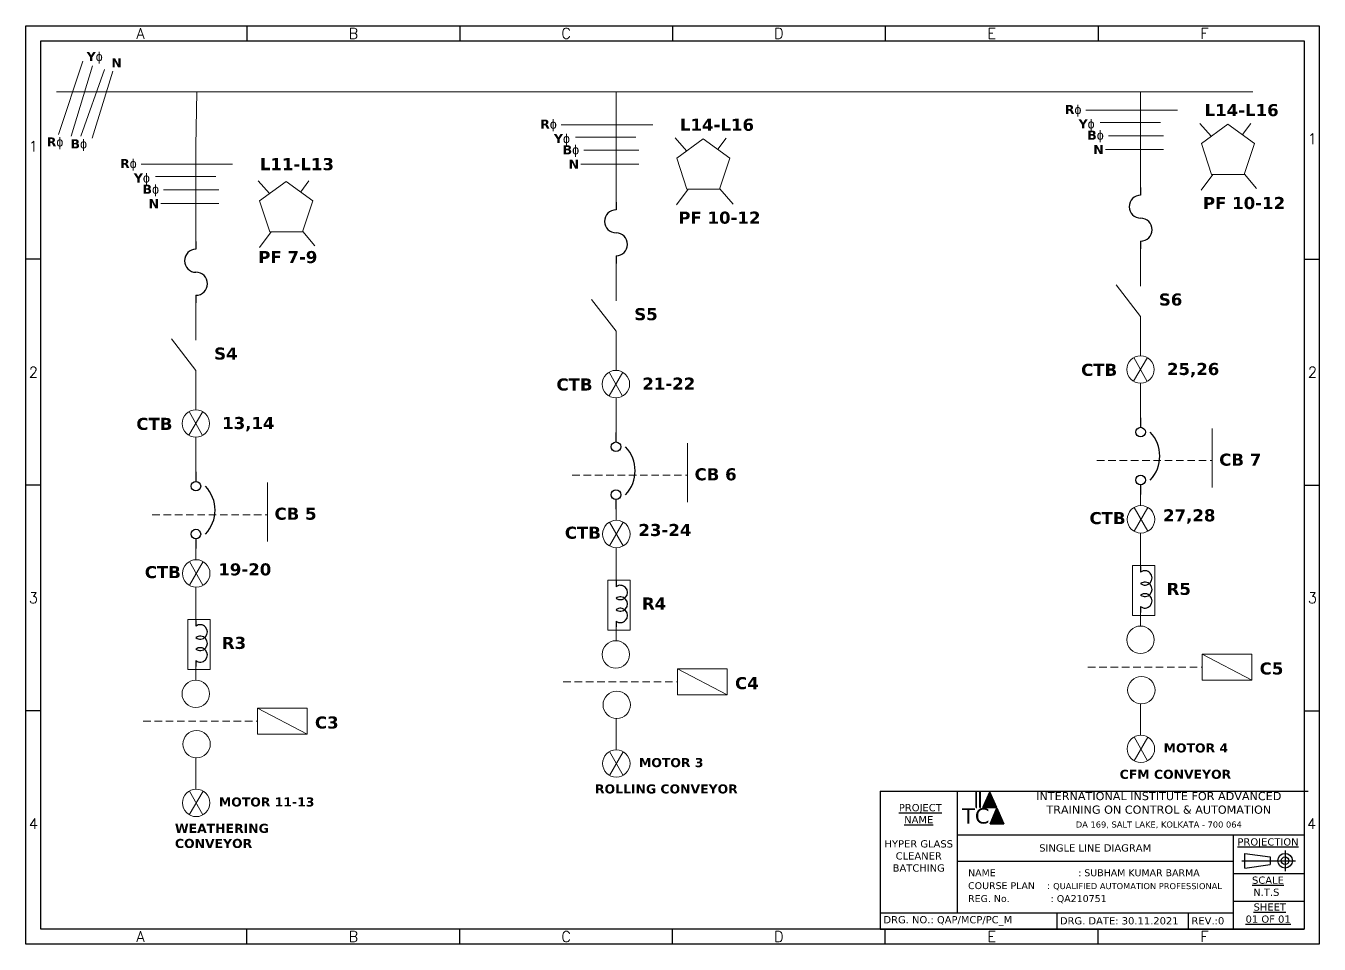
# Model space of a CAD drawing. Header units: millimetres. Extents: x 0 to 63260, y -9015 to 3579.
# Drawn here: x 21639 to 25926, y -3958 to -915 of the extents above; entities that cross this region are included whole.
import ezdxf
from ezdxf.enums import TextEntityAlignment as Align

# ---------------------------------------------------------------- set-up
doc = ezdxf.new("R2010")
doc.units = ezdxf.units.MM
doc.header["$LTSCALE"] = 10
doc.linetypes.add('DASHED', pattern=[0.75, 0.5, -0.25])
doc.styles.add('style2', font='verdana.ttf')

# ---------------------------------------------------------------- blocks, each defined once
blk = doc.blocks.new('Fuse')
at = {"color": 7}
for p, q in [((0, 0), (0.05, 0)), ((0.35, 0), (0.4, 0))]:
    blk.add_line(p, q, dxfattribs=at)
for centre, start, end in [((0.125, 0), 180, 0), ((0.275, 0), 0, 180)]:
    blk.add_arc(centre, 0.075, start, end, dxfattribs=at)
blk = doc.blocks.new('Circuit Breaker')
at = {"color": 7}
for p, q in [((0, 0), (0.049999, 0)), ((0.349999, 0), (0.399999, 0))]:
    blk.add_line(p, q, dxfattribs=at)
for centre in [(0.074999, 0), (0.324999, 0)]:
    blk.add_circle(centre, 0.025, dxfattribs=at)
blk.add_arc((0.199999, -0.081249), 0.18125, 46.39717, 133.6028, dxfattribs=at)
blk = doc.blocks.new('Inductor')
at = {"color": 7}
for p, q in [((0, 0), (0.05, 0)), ((0.35, 0), (0.4, 0))]:
    blk.add_line(p, q, dxfattribs=at)
for centre in [(0.1, 0.0375), (0.2, 0.0375), (0.3, 0.0375)]:
    blk.add_arc(centre, 0.0625, 323.1301, 216.8699, dxfattribs=at)

msp = doc.modelspace()

# ---------------------------------------------------------------- hatches: boundary and pattern name
h = msp.add_hatch(color=140)
h.paths.add_polyline_path([(24791.7, -3453.8), (24788.7, -3453.8), (24788.7, -3506.1), (24791.7, -3506.1)])
h.paths.add_polyline_path([(24803.9, -3453.8), (24800.9, -3453.8), (24800.9, -3506.1), (24803.9, -3506.1)])
for color, points in [(2, [(24834.5, -3453.8), (24811.5, -3506.1), (24857.5, -3506.1)]), (1, [(24858, -3507.1), (24834.9, -3559.4), (24881, -3559.4)])]:
    msp.add_hatch(color=color).paths.add_polyline_path(points)

# ---------------------------------------------------------------- linework, layer by layer
at = {"color": 6}
for p, q in [((22371.7, -915.5), (22371.7, -965.5)), ((23077, -915.5), (23077, -965.5)), ((23782.4, -915.5), (23782.4, -965.5)), ((24487.7, -915.5), (24487.7, -965.5)), ((25193.1, -915.5), (25193.1, -965.5)), ((21688.8, -1688.7), (21638.8, -1688.7)), ((25875.9, -1688.7), (25925.7, -1688.7)), ((21688.8, -2437), (21638.8, -2437)), ((25875.9, -2437), (25925.9, -2437)), ((21688.8, -3185.2), (21638.8, -3185.2)), ((25875.9, -3185.2), (25925.9, -3185.2)), ((22371.7, -3958.5), (22371.7, -3908.5)), ((23077, -3958.5), (23077, -3908.5)), ((23782.4, -3958.5), (23782.4, -3908.5)), ((24487.7, -3958.5), (24487.7, -3908.5)), ((25193.1, -3958.5), (25193.1, -3908.5))]:
    msp.add_line(p, q, dxfattribs=at)
at = {"lineweight": 9, "ltscale": 5}
for p, q in [((21827.5, -1032.1), (21746.6, -1275.9)), ((21859.7, -1047.7), (21788.7, -1281.5)), ((21899.6, -1059.8), (21820.9, -1281.5)), ((21927.3, -1065.4), (21858.6, -1288.1)), ((21899.6, -1059.8), (21899.6, -1059.8)), ((21832.8, -1134.6), (21740.5, -1134.6)), ((21832.8, -1134.6), (25706.6, -1134.6)), ((22205.4, -1134.6), (22202.6, -1313.7)), ((23233.7, -1134.6), (23233.7, -1134.6)), ((23421.7, -1134.6), (23421.7, -1134.6)), ((23595.2, -1499.8), (23595.2, -1134.6)), ((25334.3, -1134.6), (25334.3, -1476.7)), ((25152.4, -1194.9), (25456, -1194.9)), ((25200.4, -1235.2), (25400.2, -1235.2)), ((25530.8, -1238.5), (25568.1, -1281.1)), ((25699, -1239.2), (25671.7, -1275.9)), ((21746.6, -1275.9), (21750, -1265.6)), ((21788.7, -1281.5), (21788.7, -1281.5)), ((23413.3, -1243.5), (23716.8, -1243.5)), ((23461.3, -1283.8), (23661.1, -1283.8)), ((25227.3, -1279.4), (25409.8, -1279.4)), ((21858.6, -1288.1), (21858.6, -1288.1)), ((22202.6, -1313.7), (22202.6, -1655.8)), ((23488.2, -1327.9), (23670.7, -1327.9)), ((23791.6, -1287), (23828.9, -1329.7)), ((23959.8, -1287.7), (23932.5, -1324.5)), ((25217.7, -1325.4), (25409.8, -1325.4)), ((22020.7, -1374), (22324.2, -1374)), ((22068.7, -1414.3), (22268.5, -1414.3)), ((23478.6, -1374), (23670.7, -1374)), ((25573.2, -1408.2), (25534.6, -1460.1)), ((25678.1, -1407.3), (25718.8, -1453.9)), ((22409.1, -1428.6), (22446.4, -1471.3)), ((22577.3, -1429.3), (22550, -1466)), ((23834, -1456.8), (23795.4, -1508.7)), ((23939, -1455.8), (23983.2, -1506.5)), ((22095.6, -1458.5), (22278.1, -1458.5)), ((22086, -1504.5), (22278.1, -1504.5)), ((23983.2, -1506.5), (23983.2, -1506.5)), ((25334.3, -1552.9), (25334.3, -1552.9)), ((22451.5, -1598.4), (22412.9, -1650.2)), ((22556.5, -1597.4), (22597.1, -1644)), ((23595.2, -1601.4), (23595.2, -1601.4)), ((25334.3, -1654.5), (25334.3, -1778.1)), ((23595.2, -1703), (23595.2, -1826.6)), ((22202.6, -1732), (22202.6, -1732)), ((25334.3, -1878.3), (25253.3, -1773.6)), ((25334.3, -1778.1), (25334.3, -1778.1)), ((22202.6, -1833.6), (22202.6, -1957.2)), ((23595.2, -1926.8), (23514.1, -1822.1)), ((23595.2, -1826.6), (23595.2, -1826.6)), ((25334.3, -1878.3), (25334.3, -2008.6)), ((23595.2, -1926.8), (23595.2, -2057.2)), ((22202.6, -2057.3), (22121.6, -1952.7)), ((22202.6, -1957.2), (22202.6, -1957.2)), ((25356.8, -2014.8), (25311.1, -2093.2)), ((25311.7, -2014.5), (25356.2, -2093.5)), ((22202.6, -2057.3), (22202.6, -2187.7)), ((25334.3, -2053.4), (25334.3, -2054.7)), ((23617.7, -2063.4), (23571.9, -2141.7)), ((23572.6, -2063), (23617.1, -2142.1)), ((25334.3, -2099.3), (25334.3, -2245.9)), ((23595.2, -2101.9), (23595.2, -2103.2)), ((23595.2, -2147.9), (23595.2, -2294.4)), ((22225.1, -2193.9), (22179.4, -2272.3)), ((22180, -2193.6), (22224.5, -2272.6)), ((22202.6, -2232.5), (22202.6, -2233.8)), ((25571.3, -2249.5), (25571.3, -2445.4)), ((22202.6, -2278.4), (22202.6, -2425)), ((23832.1, -2298), (23832.1, -2493.9)), ((22439.5, -2428.6), (22439.5, -2624.5)), ((25334.3, -2436.4), (25334.3, -2505.5)), ((23595.2, -2484.9), (23595.2, -2554)), ((25358.3, -2511.7), (25312.5, -2590)), ((25313.1, -2511.3), (25357.6, -2590.3)), ((23619.1, -2560.2), (23573.4, -2638.5)), ((23574, -2559.9), (23618.5, -2638.9)), ((25334.3, -2548.9), (25334.3, -2552.6)), ((23595.2, -2597.5), (23595.2, -2601.2)), ((25334.3, -2596.2), (25334.3, -2725.6)), ((22202.6, -2615.5), (22202.6, -2684.6)), ((23595.2, -2644.7), (23595.2, -2774.1)), ((22226.5, -2690.8), (22180.8, -2769.1)), ((22181.4, -2690.4), (22225.9, -2769.4)), ((22202.6, -2728), (22202.6, -2731.7)), ((22202.6, -2775.3), (22202.6, -2904.7)), ((25334.3, -2763.7), (25334.3, -2763.8)), ((23595.2, -2812.2), (23595.2, -2812.4)), ((25334.3, -2801.8), (25334.3, -2801.9)), ((23595.2, -2850.3), (23595.2, -2850.5)), ((25334.3, -2840), (25334.3, -2904.4)), ((23595.2, -2888.6), (23595.2, -2952.9)), ((22202.6, -2942.8), (22202.6, -2942.9)), ((22202.6, -2980.9), (22202.6, -2981)), ((25538.3, -2997.7), (25702.6, -3083.7)), ((22202.6, -3019.1), (22202.6, -3083.5)), ((23799.1, -3046.3), (23963.4, -3132.2)), ((25334.3, -3162.2), (25334.3, -3166.7)), ((25334.3, -3166.7), (25334.3, -3266.1)), ((22406.6, -3176.8), (22570.8, -3262.8)), ((23595.2, -3210.7), (23595.2, -3215.3)), ((23595.2, -3215.3), (23595.2, -3314.7)), ((25358.1, -3272.3), (25312.3, -3350.6)), ((25313, -3272), (25357.5, -3351)), ((22202.6, -3341.3), (22202.6, -3345.8)), ((23618.9, -3320.9), (23573.2, -3399.2)), ((23573.8, -3320.5), (23618.3, -3399.5)), ((22202.6, -3345.8), (22202.6, -3445.2)), ((22226.4, -3451.4), (22180.6, -3529.7)), ((22181.2, -3451.1), (22225.7, -3530.1))]:
    msp.add_line(p, q, dxfattribs=at)
at = {"linetype": 'DASHED', "lineweight": 9, "ltscale": 5}
for p, q in [((25189.2, -2356.3), (25569.3, -2356.3)), ((23450, -2404.9), (23830.2, -2404.9)), ((22057.5, -2535.4), (22437.6, -2535.4)), ((25159.4, -3041), (25538.3, -3041)), ((23420.2, -3089.6), (23799.1, -3089.6)), ((22027.6, -3220.1), (22406.6, -3220.1))]:
    msp.add_line(p, q, dxfattribs=at)
at = {"color": 84}
for p, q in [((25875.9, -3427.6), (25875.9, -3908.5)), ((24471.2, -3451.5), (24471.2, -3908.5)), ((24471.2, -3451.5), (25889.3, -3451.5)), ((24726.1, -3451.5), (24726.1, -3854.3)), ((24726.1, -3596), (25875.9, -3596)), ((25640.9, -3596), (25640.9, -3908.5)), ((24726.1, -3683.8), (25640.9, -3683.8)), ((25640.9, -3724.5), (25875.9, -3724.5)), ((24471.2, -3854.3), (25640.9, -3854.3)), ((25056.1, -3854.3), (25056.1, -3908.5)), ((25492.3, -3854.3), (25492.3, -3908.5)), ((25640.9, -3816.5), (25875.9, -3816.5)), ((24471.2, -3908.5), (25875.9, -3908.5))]:
    msp.add_line(p, q, dxfattribs=at)
at = {"color": 140}
for p, q in [((24791.7, -3453.8), (24788.7, -3453.8)), ((24788.7, -3506.1), (24788.7, -3453.8)), ((24803.9, -3453.8), (24800.9, -3453.8)), ((24800.9, -3506.1), (24800.9, -3453.8)), ((24803.9, -3506.1), (24803.9, -3453.8))]:
    msp.add_line(p, q, dxfattribs=at)
at = {"color": 2}
for p, q in [((24811.5, -3506.1), (24834.5, -3453.8)), ((24857.5, -3506.1), (24834.5, -3453.8)), ((24811.5, -3506.1), (24857.5, -3506.1))]:
    msp.add_line(p, q, dxfattribs=at)
at = {"color": 4}
for p, q in [((24788.7, -3506.1), (24791.7, -3506.1)), ((24800.9, -3506.1), (24803.9, -3506.1))]:
    msp.add_line(p, q, dxfattribs=at)
at = {"color": 1}
for p, q in [((24834.9, -3559.4), (24858, -3507.1)), ((24858, -3507.1), (24881, -3559.4)), ((24834.9, -3559.4), (24881, -3559.4))]:
    msp.add_line(p, q, dxfattribs=at)
at = {"color": 160}
for p, q in [((25669.4, -3682), (25847.4, -3682)), ((25679.4, -3657.7), (25763.7, -3669.5)), ((25813.1, -3647.7), (25813.1, -3716.3)), ((25679.4, -3706.3), (25763.7, -3694.5))]:
    msp.add_line(p, q, dxfattribs=at)
at = {"color": 240}
for points in [[(21638.8, -915.5), (25925.9, -915.5), (25925.9, -3958.5), (21638.8, -3958.5)], [(21688.8, -965.5), (25875.9, -965.5), (25875.9, -3908.5), (21688.8, -3908.5)]]:
    msp.add_lwpolyline(points, close=True, dxfattribs=at)
at = {"lineweight": 9, "ltscale": 5}
for points in [[(25623.4, -1240.9), (25535.5, -1304.8), (25569.1, -1408.2), (25677.8, -1408.2), (25711.4, -1304.8)], [(23884.3, -1289.4), (23796.3, -1353.4), (23829.9, -1456.8), (23938.7, -1456.8), (23972.3, -1353.4)], [(22501.8, -1431), (22413.8, -1494.9), (22447.4, -1598.4), (22556.1, -1598.4), (22589.7, -1494.9)], [(25307.6, -2703.5), (25381.7, -2703.5), (25381.7, -2869.3), (25307.6, -2869.3)], [(23568.4, -2752.1), (23642.5, -2752.1), (23642.5, -2917.8), (23568.4, -2917.8)], [(22175.9, -2882.6), (22250, -2882.6), (22250, -3048.4), (22175.9, -3048.4)], [(25538.3, -2997.7), (25702.6, -2997.7), (25702.6, -3083.7), (25538.3, -3083.7)], [(23799.1, -3046.3), (23963.4, -3046.3), (23963.4, -3132.2), (23799.1, -3132.2)], [(22406.6, -3176.8), (22570.8, -3176.8), (22570.8, -3262.8), (22406.6, -3262.8)]]:
    msp.add_lwpolyline(points, close=True, dxfattribs=at)
at = {"color": 160}
for points in [[(25679.4, -3706.3), (25679.4, -3657.7)], [(25763.7, -3669.5), (25763.7, -3694.5)]]:
    msp.add_lwpolyline(points, dxfattribs=at)
at = {"lineweight": 9, "ltscale": 5}
for centre in [(25334, -2054), (23594.8, -2102.5), (22202.2, -2233.1), (25335.4, -2550.8), (23596.2, -2599.4), (22203.7, -2729.9), (25333.7, -2949.7), (23594.5, -2998.3), (22201.9, -3128.8), (25336.6, -3116.9), (23597.4, -3165.4), (22204.9, -3296), (25335.2, -3311.5), (23596.1, -3360), (22203.5, -3490.6)]:
    msp.add_circle(centre, 45.4, dxfattribs=at)
at = {"color": 160}
for radius in [24.3, 12.5]:
    msp.add_circle((25813.1, -3682), radius, dxfattribs=at)

# ---------------------------------------------------------------- block references
at = {"lineweight": 9, "ltscale": 5, "rotation": 270}
for name, p, xscale, yscale, zscale in [('Fuse', (25334.3, -1451.3), 508, 508, 508), ('Fuse', (23595.2, -1499.8), 508, 508, 508), ('Fuse', (22202.6, -1630.4), 508, 508, 508), ('Circuit Breaker', (25334.1, -2214.1), 635, 635, 635), ('Circuit Breaker', (23595, -2262.7), 635, 635, 635), ('Circuit Breaker', (22202.4, -2393.2), 635, 635, 635), ('Inductor', (25334.2, -2706.6), 381, 381, 381), ('Inductor', (23595.1, -2755.1), 381, 381, 381), ('Inductor', (22202.5, -2885.7), 381, 381, 381)]:
    msp.add_blockref(name, p, dxfattribs=dict(at, xscale=xscale, yscale=yscale, zscale=zscale))

# ---------------------------------------------------------------- texts
at = {"color": 140, "style": 'style2'}
msp.add_text('TC', height=50.87, dxfattribs=at).set_placement((24787.6, -3558.9), align=Align.CENTER)
at = {"color": 2, "char_height": 35, "attachment_point": 5, "style": 'style2'}
for s, insert, width in [('{\\Fromans|c0;A}', (22019, -940.5), 705.35), ('{\\Fromans|c0;B}', (22724.3, -940.5), 705.35), ('{\\Fromans|c0;C}', (23429.7, -940.5), 705.35), ('{\\Fromans|c0;D}', (24135, -940.5), 705.35), ('{\\Fromans|c0;E}', (24840.4, -940.5), 705.35), ('\\pxqc;{\\Fromans|c0;F}', (25545.7, -940.5), 705.35), ('{\\Fromans|c0;1}', (25903.8, -1289.6), 50), ('{\\Fromans|c0;1}', (21663.8, -1314.6), 50), ('{\\Fromans|c0;2}', (21663.8, -2062.9), 50), ('{\\Fromans|c0;2}', (25903.8, -2062.9), 50), ('{\\Fromans|c0;3}', (21663.8, -2811.1), 50), ('{\\Fromans|c0;3}', (25903.8, -2811.1), 50), ('{\\Fromans|c0;4}', (21663.8, -3559.4), 50), ('{\\Fromans|c0;4}', (25900.9, -3559.4), 50), ('{\\Fromans|c0;A}', (22019, -3933.5), 705.35), ('{\\Fromans|c0;B}', (22724.3, -3933.5), 705.35), ('{\\Fromans|c0;C}', (23429.7, -3933.5), 705.35), ('{\\Fromans|c0;D}', (24135, -3933.5), 705.35), ('{\\Fromans|c0;E}', (24840.4, -3933.5), 705.35), ('\\pxqc;{\\Fromans|c0;F}', (25545.7, -3933.5), 705.35)]:
    msp.add_mtext(s, dxfattribs=dict(at, insert=insert, width=width))
at = {"lineweight": 9, "ltscale": 5, "attachment_point": 1}
for s, width, heights, insert, char_height in [('{\\fVerdana|b1|i0|c0|p34;Y\\fISOCPEUR|b1|i0|c0|p34;ɸ}', 64.532, [0], (21840.5, -1002.2), 30), ('{\\fVerdana|b1|i0|c0|p34;N}', 64.532, [0], (21922.4, -1023), 30), ('{\\fVerdana|b1|i0|c0|p34;R\\fISOCPEUR|b1|i0|c0|p34;ɸ}', 64.532, [0], (25083, -1177.7), 30), ('{\\fVerdana|b1|i0|c0|p34;L14-L16}', 334.848, [0], (25546.3, -1174.6), 40), ('{\\fVerdana|b1|i0|c0|p34;R\\fISOCPEUR|b1|i0|c0|p34;ɸ}', 64.532, [0], (23343.9, -1226.2), 30), ('{\\fVerdana|b1|i0|c0|p34;L14-L16}', 334.848, [0], (23807.1, -1223.1), 40), ('{\\fVerdana|b1|i0|c0|p34;Y\\fISOCPEUR|b1|i0|c0|p34;ɸ}', 64.532, [0], (25128.6, -1225.5), 30), ('{\\fVerdana|b1|i0|c0|p34;R\\fISOCPEUR|b1|i0|c0|p34;ɸ}', 64.532, [0], (21708.1, -1285.1), 30), ('{\\fVerdana|b1|i0|c0|p34;Y\\fISOCPEUR|b1|i0|c0|p34;ɸ}', 64.532, [0], (23389.4, -1274.1), 30), ('{\\fVerdana|b1|i0|c0|p34;B\\fISOCPEUR|b1|i0|c0|p34;ɸ}', 64.532, [0], (25157.4, -1262.7), 30), ('{\\fVerdana|b1|i0|c0|p34;B\\fISOCPEUR|b1|i0|c0|p34;ɸ}', 64.532, [0], (21787, -1291.5), 30), ('{\\fVerdana|b1|i0|c0|p34;B\\fISOCPEUR|b1|i0|c0|p34;ɸ}', 64.532, [0], (23418.3, -1311.2), 30), ('{\\fVerdana|b1|i0|c0|p34;N}', 64.532, [0], (25177.4, -1310.6), 30), ('{\\fVerdana|b1|i0|c0|p34;R\\fISOCPEUR|b1|i0|c0|p34;ɸ}', 64.532, [0], (21951.3, -1356.8), 30), ('{\\fVerdana|b1|i0|c0|p34;L11-L13}', 334.848, [0], (22414.6, -1353.7), 40), ('{\\fVerdana|b1|i0|c0|p34;N}', 64.532, [0], (23438.2, -1359.1), 30), ('{\\fVerdana|b1|i0|c0|p34;Y\\fISOCPEUR|b1|i0|c0|p34;ɸ}', 64.532, [0], (21996.9, -1404.6), 30), ('{\\fVerdana|b1|i0|c0|p34;B\\fISOCPEUR|b1|i0|c0|p34;ɸ}', 64.532, [0], (22025.7, -1441.8), 30), ('{\\fVerdana|b1|i0|c0|p34;N}', 64.532, [0], (22045.7, -1489.7), 30), ('{\\fVerdana|b1|i0|c0|p34;PF 10-12}', 334.848, [0], (25540.8, -1482.5), 40), ('{\\fVerdana|b1|i0|c0|p34;PF 10-12}', 334.848, [0], (23801.7, -1531), 40), ('{\\fVerdana|b1|i0|c0|p34;PF 7-9}', 334.848, [32.2], (22409.1, -1661.6), 40), ('{\\fVerdana|b1|i0|c0|p34;S6}', 125.856, [0], (25394.7, -1802.3), 40), ('{\\fVerdana|b1|i0|c0|p34;S5}', 125.856, [4.04], (23655.6, -1850.9), 40), ('{\\fVerdana|b1|i0|c0|p34;S4}', 125.856, [0], (22263, -1981.4), 40), ('{\\fVerdana|b1|i0|c0|p34;CTB}', 22.558, [0], (25136.9, -2035.3), 40), ('{\\fVerdana|b1|i0|c0|p34;25,26}', 176.818, [0], (25421.3, -2032.5), 40), ('{\\fVerdana|b1|i0|c0|p34;CTB}', 22.558, [0], (23397.7, -2083.9), 40), ('{\\fVerdana|b1|i0|c0|p34;21-22}', 176.818, [0], (23682.2, -2081.1), 40), ('{\\fVerdana|b1|i0|c0|p34;CTB}', 22.558, [0], (22005.1, -2214.4), 40), ('{\\fVerdana|b1|i0|c0|p34;13,14}', 176.818, [0], (22289.6, -2211.6), 40), ('{\\fVerdana|b1|i0|c0|p34;CB 7}', 216.88, [0], (25594.8, -2333), 40), ('{\\fVerdana|b1|i0|c0|p34;CB 6}', 216.88, [0], (23855.6, -2381.5), 40), ('{\\fVerdana|b1|i0|c0|p34;CB 5}', 216.88, [0], (22463.1, -2512.1), 40), ('{\\fVerdana|b1|i0|c0|p34;CTB}', 22.558, [0], (25164.6, -2526.6), 40), ('{\\fVerdana|b1|i0|c0|p34;27,28}', 176.818, [0], (25408.6, -2517.5), 40), ('{\\fVerdana|b1|i0|c0|p34;23-24}', 176.818, [0], (23669.4, -2566.1), 40), ('{\\fVerdana|b1|i0|c0|p34;CTB}', 22.558, [0], (23425.4, -2575.1), 40), ('{\\fVerdana|b1|i0|c0|p34;19-20}', 176.818, [0], (22276.8, -2696.6), 40), ('{\\fVerdana|b1|i0|c0|p34;CTB}', 22.558, [0], (22032.9, -2705.7), 40), ('{\\fVerdana|b1|i0|c0|p34;R5}', 22.558, [0], (25420.3, -2761.2), 40), ('{\\fVerdana|b1|i0|c0|p34;R4}', 22.558, [0], (23681.1, -2809.7), 40), ('{\\fVerdana|b1|i0|c0|p34;R3}', 22.558, [0], (22288.5, -2940.3), 40), ('{\\fVerdana|b1|i0|c0|p34;C5}', 22.558, [0], (25728.8, -3025), 40), ('{\\fVerdana|b1|i0|c0|p34;C4}', 22.558, [0], (23989.7, -3073.6), 40), ('{\\fVerdana|b1|i0|c0|p34;C3}', 22.558, [0], (22597.1, -3204.1), 40), ('{\\fVerdana|b1|i0|c0|p34;MOTOR 4}', 508.496, [0], (25410.4, -3293.3), 30), ('{\\fVerdana|b1|i0|c0|p34;MOTOR 3}', 508.496, [0], (23671.2, -3341.9), 30), ('{\\fVerdana|b1|i0|c0|p34;CFM CONVEYOR}', 508.496, [0], (25264.7, -3380.7), 30), ('{\\fVerdana|b1|i0|c0|p34;ROLLING CONVEYOR}', 508.496, [0], (23525.5, -3429.2), 30), ('{\\fVerdana|b1|i0|c0|p34;MOTOR 11-13}', 508.496, [0], (22278.7, -3472.4), 30), ('{\\fVerdana|b1|i0|c0|p34;WEATHERING CONVEYOR}', 508.496, [0], (22133, -3559.8), 30)]:
    msp.add_mtext_dynamic_manual_height_columns(s, width=width, gutter_width=12.5, heights=heights, dxfattribs=dict(at, insert=insert, char_height=char_height))
at = {"color": 140, "width": 963.119, "attachment_point": 2, "style": 'style2'}
for s, insert, char_height in [('INTERNATIONAL INSTITUTE FOR ADVANCED\\PTRAINING ON CONTROL & AUTOMATION', (25394.4, -3454.3), 27), ('DA 169, SALT LAKE, KOLKATA - 700 064', (25394.4, -3552.1), 20)]:
    msp.add_mtext(s, dxfattribs=dict(at, insert=insert, char_height=char_height))
at = {"color": 211, "char_height": 24, "style": 'style2'}
for s, insert, width, attachment_point in [('\\pxqc;\\P {\\LPROJECT\\PNAME} \\P\\PHYPER GLASS CLEANER BATCHING', (24471.2, -3586.4), 254.85, 4), ('\\pxqc;SINGLE LINE DIAGRAM', (25183.5, -3639.9), 914.86, 5), ('\\pxqc;{\\LPROJECTION} ', (25756.5, -3623.1), 235, 5), (' {\\LSCALE} \\PN.T.S\\P ', (25751, -3786.8), 235, 5), (' {\\LSHEET\\P01 OF 01\\P} ', (25756.9, -3875.8), 235, 5), (' DRG. NO.: QAP/MCP/PC_M', (24471.2, -3881.4), 579.277, 4), (' DRG. DATE: 30.11.2021', (25056.1, -3881.4), 457.43, 4), (' REV.:0 ', (25492.3, -3881.4), 457.43, 4)]:
    msp.add_mtext(s, dxfattribs=dict(at, insert=insert, width=width, attachment_point=attachment_point))
at = {"color": 211, "insert": (24671, -3766.8), "char_height": 22.8, "width": 1173.883, "attachment_point": 4, "line_spacing_factor": 1.125, "style": 'style2'}
msp.add_mtext('^INAME^I^I^I: SUBHAM KUMAR BARMA\\P^ICOURSE PLAN    : {\\H0.87719x;QUALIFIED AUTOMATION PROFESSIONAL}              \\P^IREG. No.^I^I: QA210751', dxfattribs=at)

doc.saveas('drawing.dxf')
